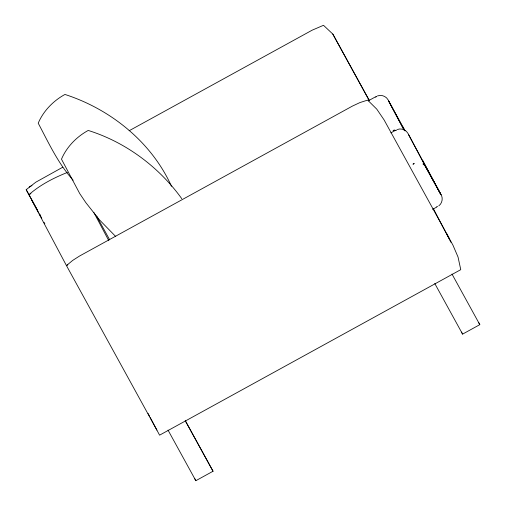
<?xml version="1.0" encoding="UTF-8"?>
<svg xmlns="http://www.w3.org/2000/svg" width="506" height="506" viewBox="0 0 506 506"><rect width="100%" height="100%" fill="white"/><g stroke="black" fill="none" stroke-linecap="round" stroke-linejoin="round"><path stroke-width="0.76" d="M38.753 212.722L26.192 189.687L35.781 182.204L62.788 167.201M28.874 194.747C40.044 184.911 53.623 177.929 67.38 172.445M438.797 205.847C442.51 203.134 443.345 197.378 440.498 193.747L424.951 165.702M394.332 130.036L393.092 130.643L394.237 130.099M414.193 163.596L412.972 164.184L414.06 163.666M375.705 96.969L376.464 96.475L375.705 97.057M395.584 130.516L396.343 130.023L395.584 130.599M436.716 206.771L437.62 206.524M129.15 130.738L312.177 30.17L323.498 25.3L332.803 34.06L369.31 100.466M29.557 194.374L30.923 193.621M67.823 264.847L66.457 265.599L156.892 430.106M368.229 100.846L375.155 97.044M390.879 132.869L395.034 130.586M432.617 209.339L436.773 207.055M168.024 430.113L195.835 480.7L213.045 471.244L185.285 420.682M434.787 283.524L462.598 334.118L479.808 324.656L478.733 322.632M29.196 187.018L31.967 185.506M377.394 95.969C381.303 94.432 386.097 96.159 388.096 99.859L404.338 130.478M397.273 129.511C401.176 127.98 405.976 129.707 407.975 133.407L426.254 168.011L441.061 194.772L408.538 134.615M424.192 164.823L423.003 163.906L425.097 165.804M115.76 236.561L99.404 219.8L85.849 202.653L79.739 193.589L61.485 159.175C66.602 146.987 76.659 136.721 88.215 130.44C125.678 142.148 158.922 166.917 181.768 198.687M73.142 180.212C58.089 163.47 48.646 142.894 38.222 123.192C43.339 110.997 53.396 100.732 64.951 94.451C110.586 109.188 151.579 142.129 171.483 186.29M403.794 129.593L388.659 101.067L404.945 130.605M369.348 100.713L332.803 34.06M451.997 274.069L479.808 324.656M96.602 216.037L109.524 239.534M185.234 420.65L213.045 471.244M26.192 189.687L37.21 209.731M39.487 213.88L40.252 215.265M39.512 214.101L41.796 218.25M44.073 222.4L44.832 223.778M422.63 160.25L440.346 193.653M402.751 126.702L404.964 130.877M433.237 208.371L450.941 242.285M461.523 332.094L462.598 334.118M93.838 212.463L108.809 240.692M194.759 478.676L195.835 480.7M148.049 413.434L149.523 416.217M150.263 417.602L159.58 435.166L460.764 269.666L458.044 257.061L452.959 245.189L384.054 119.852L376.793 109.169L367.641 100.099L359.924 102.579L352.442 106.077L79.6 255.998L72.662 260.426L66.457 265.599L31.562 199.807M446.678 233.57L449.22 238.503"/></g></svg>
